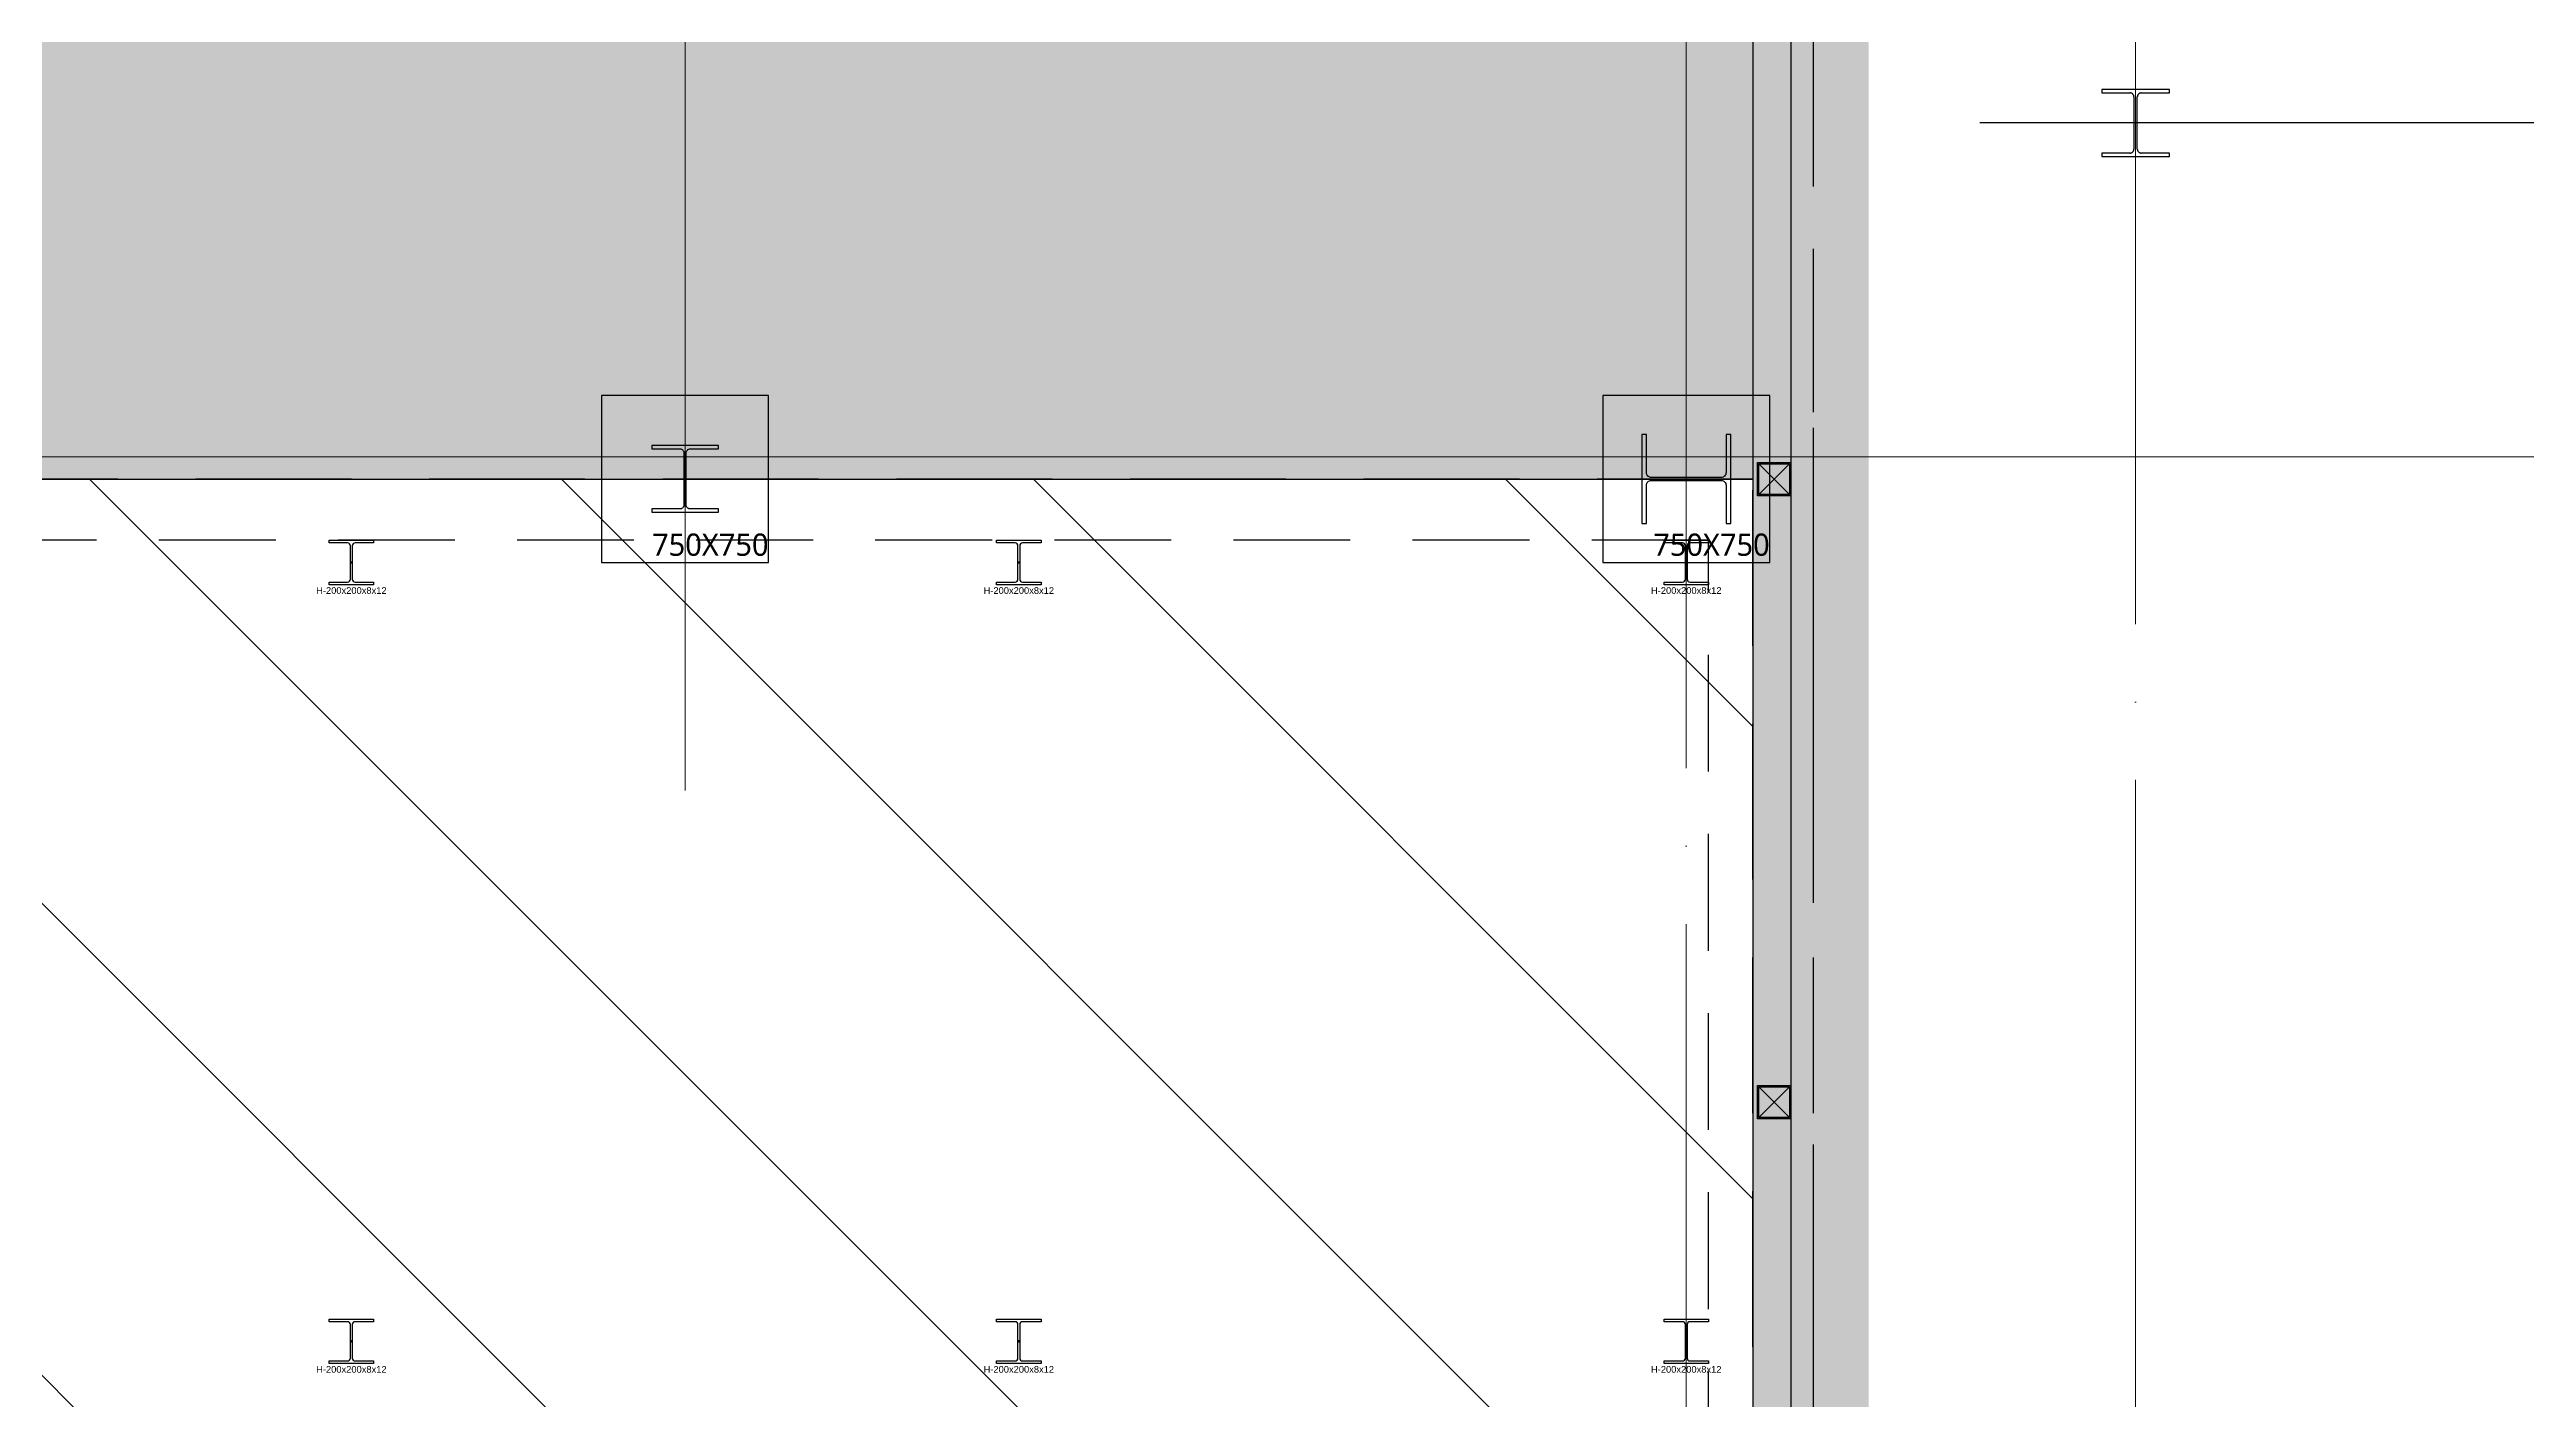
# Model space of a CAD drawing. Header units: millimetres. Extents: x -17369 to 294000, y -718917 to 220315.
# Drawn here: x 214573 to 225707, y -248586 to -242520 of the extents above; entities that cross this region are included whole.
import ezdxf
from ezdxf.enums import TextEntityAlignment as Align

# ---------------------------------------------------------------- set-up
doc = ezdxf.new("R2010")
doc.units = ezdxf.units.MM
doc.header["$LTSCALE"] = 350
for name, pattern in [('H12', [3, 2, -1]), ('HID', [2.3, 1.5, -0.8]), ('X-200-S-COL$0$CEN', [62, 60, -1, 0, -1]), ('X-200-S-COL$0$HID', [2.3, 1.5, -0.8])]:
    doc.linetypes.add(name, pattern=pattern)
doc.layers.get('Defpoints').update_dxf_attribs({"color": 181})
for name, color, linetype in [('0-THK200 RC SLAB영역', 51, 'H12'), ('0-THK200 SFRC SLAB영역', 211, 'H12'), ('0-THK300 RC SFRC SLAB영역', 2, 'H12'), ('0_RC-SLAB', 7, 'Continuous'), ('A-ELE7', 7, 'Continuous'), ('H-Col', 2, 'Continuous'), ('PD', 6, 'Continuous'), ('PERI-OUT', 9, 'Continuous'), ('Sol', 253, 'Continuous'), ('X-200-S-COL$0$Cen', 1, 'X-200-S-COL$0$CEN'), ('X-200-S-COL$0$Cen-ETC', 142, 'X-200-S-COL$0$CEN'), ('X-200-S-COL$0$H-Col', 3, 'Continuous'), ('X-200-S-COL$0$H-Col-파이프랙', 3, 'X-200-S-COL$0$CEN'), ('X-200-S-COL$0$STUD', 4, 'Continuous')]:
    doc.layers.add(name, color=color, linetype=linetype)
for name, color, linetype, plot in [('A-ANPLT', 171, 'Continuous', False), ('X-200-S-COL$0$P-Line', 144, 'Continuous', False), ('X-200-S-COL$0$PERI-OUT', 17, 'Continuous', False)]:
    doc.layers.add(name, color=color, linetype=linetype, plot=plot)
doc.styles.add('Arial', font='arial.ttf')
doc.styles.add('맑은고딕', font='malgun.ttf')

# ---------------------------------------------------------------- blocks, each defined once
blk = doc.blocks.new('X-200-S-COL$0$H-300x305x15x15')
at = {"color": 0, "linetype": 'ByBlock', "ltscale": 0.5}
blk.add_lwpolyline([(25.5, -135, -0.4142136), (7.5, -117), (7.5, 117, -0.4142136), (25.5, 135), (152.5, 135), (152.5, 150), (-152.5, 150), (-152.5, 135), (-25.5, 135, -0.4142136), (-7.5, 117), (-7.5, -117, -0.4142136), (-25.5, -135), (-152.5, -135), (-152.5, -150), (152.5, -150), (152.5, -135)], format="xyb", close=True, dxfattribs=at)
blk = doc.blocks.new('X-200-S-COL$0$H-400x400x13x21')
at = {"color": 0}
blk.add_lwpolyline([(200, -200), (200, -179), (28.5, -179, -0.4142136), (6.5, -157), (6.5, 157, -0.4142136), (28.5, 179), (200, 179), (200, 200), (-200, 200), (-200, 179), (-28.5, 179, -0.4142136), (-6.5, 157), (-6.5, -157, -0.4142136), (-28.5, -179), (-200, -179), (-200, -200)], format="xyb", close=True, dxfattribs=at)
blk = doc.blocks.new('X-200-S-COL$0$H-300x300x10x15')
at = {"color": 0, "linetype": 'ByBlock', "ltscale": 0.5}
blk.add_lwpolyline([(23, -135, -0.414214), (5, -117), (5, 117, -0.414214), (23, 135), (150, 135), (150, 150), (-150, 150), (-150, 135), (-23, 135, -0.414214), (-5, 117), (-5, -117, -0.414214), (-23, -135), (-150, -135), (-150, -150), (150, -150), (150, -135)], format="xyb", close=True, dxfattribs=at)
blk = doc.blocks.new('X-200-S-COL$0$1F COLUMN_231010')
at = {"layer": 'X-200-S-COL$0$H-Col', "color": 0}
for name, p, rotation in [('X-200-S-COL$0$H-400x400x13x21', (221930, 139343), 90), ('X-200-S-COL$0$H-300x300x10x15', (217430, 139343), 180)]:
    blk.add_blockref(name, p, dxfattribs=dict(at, rotation=rotation))
blk = doc.blocks.new('X-200-S-COL$0$PERIMITER_231026')
at = {"layer": 'X-200-S-COL$0$PERI-OUT'}
for points in [[(140800, 167343), (140800, 171293), (177580, 171293), (177580, 176343), (200030, 179093), (224980, 179093), (224980, 150943), (222400, 150943), (222400, 54231), (217203, 49143), (207930, 49143), (207930, 39143), (58950, 39143), (58950, 49143), (45650, 49143), (45650, 98043), (39480, 98043), (39480, 139943), (49950, 139943), (49950, 157943), (120950, 157943), (120950, 169343), (135850, 169343), (135850, 167343)], [(141020, 167123), (141020, 171073), (177800, 171073), (177800, 176148), (200043, 178873), (224760, 178873), (224760, 151163), (222230, 151163), (222230, 54303), (217134, 49313), (207710, 49313), (207710, 39363), (59170, 39363), (59170, 49363), (45870, 49363), (45870, 98263), (39650, 98263), (39650, 139723), (50170, 139723), (50170, 157723), (121120, 157723), (121125, 169173), (135680, 169173), (135680, 167123)]]:
    blk.add_lwpolyline(points, dxfattribs=at)
blk = doc.blocks.new('H-200x200x8x12')
at = {"layer": 'A-ANPLT'}
for p, q in [((-5, 0), (5, 0)), ((0, 5), (0, -5))]:
    blk.add_line(p, q, dxfattribs=at)
at = {"layer": 'H-Col'}
blk.add_lwpolyline([(100, -100), (-100, -100), (-100, -88), (-17, -88, 0.414214), (-4, -75), (-4, 75, 0.414214), (-17, 88), (-100, 88), (-100, 100), (100, 100), (100, 88), (17, 88, 0.414214), (4, 75), (4, -75, 0.414214), (17, -88), (100, -88)], format="xyb", close=True, dxfattribs=at)
at = {"layer": 'A-ANPLT', "style": 'Arial'}
blk.add_text('H-200x200x8x12', height=30, dxfattribs=at).set_placement((0, -111), align=Align.TOP_CENTER)
blk = doc.blocks.new('X-200-S-COL$0$Stud-150x150x6')
at = {"color": 250}
for p, q in [((-69, -69), (69, 69)), ((-69, 69), (69, -69))]:
    blk.add_line(p, q, dxfattribs=at)
blk.add_lwpolyline([(75, -75), (-75, -75), (-75, 75), (75, 75)], close=True)
at = {"color": 6}
blk.add_lwpolyline([(69, -69), (-69, -69), (-69, 69), (69, 69)], close=True, dxfattribs=at)

msp = doc.modelspace()

# ---------------------------------------------------------------- hatches: boundary and pattern name
at = {"layer": '0-THK200 RC SLAB영역'}
h = msp.add_hatch(color=256, dxfattribs=at)
h.dxf.hatch_style = 1
h.paths.add_polyline_path([(135950, -216349.8), (140700, -216349.8), (140700, -212399.8), (177450, -212399.8), (177480, -207361.3), (200023.9, -204599.8), (225080, -204599.8), (225080, -232949.8), (222500, -232949.8), (222500, -255699.8), (222230, -255699.8), (222230, -244449.8), (207430, -244449.8), (207430, -226349.8), (135950, -226349.8)])
at = {"layer": '0-THK300 RC SFRC SLAB영역'}
h = msp.add_hatch(dxfattribs=at)
h.set_pattern_fill('_USER', color=256, scale=1500, angle=135, pattern_type=0)
h.set_pattern_definition([(135, (0, 0), (-1060.66, -1060.66), [])])
h.paths.add_polyline_path([(59750, -226069.8), (111150, -226069.8), (111150, -236274.8), (112250, -236274.8), (112250, -236074.8), (117200, -236074.8), (117200, -236274.8), (118300, -236274.8), (118300, -231889.8), (115490, -231889.8), (115490, -230494.8), (118300, -230494.8), (118300, -226069.8), (121120, -226069.8), (121120, -214619.8), (135680, -214619.8), (135680, -226349.8), (207430, -226349.8), (207430, -244449.8), (222230, -244449.8), (222230, -255699.8), (207430, -255699.8), (207430, -260249.8), (141350, -260249.8), (141350, -275939.8), (141435, -275939.8), (141435, -279709.8), (140835, -279709.8), (140835, -288239.8), (141045.3, -288239.8), (141348.7, -288543.2), (141348.5, -298249.8), (66850, -298249.8), (66850, -290949.8), (75300, -290949.8), (75300, -288049.8), (76900, -288049.8), (76900, -275049.8), (75300, -275049.8), (75300, -272449.8), (76900, -272449.8), (76900, -256449.8), (81680, -256449.8), (81680, -255849.8), (87250, -255849.8), (87250, -251049.8), (135150, -251049.8), (135150, -246149.8), (123704, -246149.8), (123500, -245945.8), (123500, -245149.8), (119400, -245149.8), (119400, -246149.8), (86872, -246149.8), (75350, -246149.8), (75350, -244299.8), (66850, -244299.8), (66850, -244649.8), (65650, -244649.8), (59750, -244649.8)])
h.paths.add_polyline_path([(118650, -272244.8), (118650, -291444.8), (126800, -291444.8), (126800, -290844.8), (132650, -290844.8), (132650, -286544.8), (130950, -286544.8), (130950, -278344.8), (132650, -278344.8), (132650, -272844.8), (126800, -272844.8), (126800, -272244.8)], flags=16)
h.paths.add_polyline_path([(101600, -227254.8), (101600, -235954.8), (107300, -235954.8), (107300, -227254.8)], flags=16)
at = {"layer": 'Sol'}
h = msp.add_hatch(color=256, dxfattribs=at)
h.dxf.hatch_style = 1
h.paths.add_polyline_path([(118570, -344429.8), (116250, -344429.8), (116250, -344649.8), (118570, -344649.8)])
h.paths.add_polyline_path([(174720, -344429.8), (172550, -344429.8), (172550, -344649.8), (174720, -344649.8)])
h.paths.add_polyline_path([(170450, -344429.8), (170450, -344649.8), (171450, -344649.8), (171450, -344429.8)])
h.paths.add_polyline_path([(163550, -344429.8), (163550, -344649.8), (165450, -344649.8), (165450, -344429.8)])
h.paths.add_polyline_path([(162450, -344649.8), (162450, -344429.8), (129130, -344429.8), (129130, -344649.8)])
h.paths.add_polyline_path([(73450, -344429.8), (73450, -344649.8), (115150, -344649.8), (115150, -344429.8)])
h.paths.add_polyline_path([(56150, -334429.8), (56150, -334649.8), (57350, -334649.8), (57350, -334429.8)])
h.paths.add_polyline_path([(45870, -323349.8), (45650, -323349.8), (45650, -334649.8), (52150, -334649.8), (52150, -334429.8), (45870, -334429.8)])
h.paths.add_polyline_path([(45870, -312749.8), (45650, -312749.8), (45650, -321349.8), (45870, -321349.8)])
h.paths.add_polyline_path([(45870, -304149.8), (45650, -304149.8), (45650, -307749.8), (45870, -307749.8)])
h.paths.add_polyline_path([(44800, -285529.8), (44800, -285749.8), (45650, -285749.8), (45650, -303049.8), (45870, -303049.8), (45870, -285529.8)])
h.paths.add_polyline_path([(45800, -243849.8), (45800, -244069.8), (46500, -244069.8), (46500, -243849.8)])
h.paths.add_polyline_path([(40800, -244069.8), (40800, -243849.8), (39480, -243849.8), (39480, -285749.8), (40800, -285749.8), (40800, -285529.8), (39650, -285529.8), (39650, -244069.8)])
h.paths.add_polyline_path([(50170, -238649.8), (49950, -238649.8), (49950, -243849.8), (47600, -243849.8), (47600, -244069.8), (50170, -244069.8)])
h.paths.add_polyline_path([(50170, -235949.8), (49950, -235949.8), (49950, -236849.8), (50170, -236849.8)])
h.paths.add_polyline_path([(50170, -228749.8), (49950, -228749.8), (49950, -235049.8), (50170, -235049.8)])
h.paths.add_polyline_path([(67250, -226069.8), (67250, -225849.8), (49950, -225849.8), (49950, -226949.8), (50170, -226949.8), (50170, -226069.8)])
h.paths.add_polyline_path([(109850, -226069.8), (109850, -225849.8), (68350, -225849.8), (68350, -226069.8)])
h.paths.add_polyline_path([(135680, -216669.8), (136250, -216669.8), (136250, -216449.8), (135850, -216449.8), (135850, -214449.8), (120950, -214449.8), (120950, -217624.8), (121120, -217624.8), (121120, -214619.8), (135680, -214619.8)])
h.paths.add_polyline_path([(137850, -216449.8), (137350, -216449.8), (137350, -216669.8), (137850, -216669.8)])
h.paths.add_polyline_path([(177800, -211849.8), (177580, -211849.8), (177580, -212499.8), (140800, -212499.8), (140800, -216449.8), (140350, -216449.8), (140350, -216669.8), (141020, -216669.8), (141020, -212719.8), (177800, -212719.8)])
h.paths.add_polyline_path([(224760, -205949.8), (224980, -205949.8), (224980, -204699.8), (200030, -204699.8), (177580, -207449.8), (177580, -208449.8), (177800, -208449.8), (177800, -207644.5), (200043.4, -204919.8), (224760, -204919.8)])
h.paths.add_polyline_path([(207930, -338049.8), (207710, -338049.8), (207710, -344429.8), (185280, -344429.8), (185280, -344649.8), (207930, -344649.8)])
h.paths.add_polyline_path([(208030, -334649.8), (208030, -334479.8), (207710, -334479.8), (207710, -336949.8), (207930, -336949.8), (207930, -334649.8)])
h.paths.add_polyline_path([(222400, -319174.8), (222230, -319174.8), (222230, -329489.9), (217133.9, -334479.8), (209130, -334479.8), (209130, -334649.8), (217203.3, -334649.8), (222400, -329561.4)])
h.paths.add_polyline_path([(222400, -294324.8), (222230, -294324.8), (222230, -317174.8), (222400, -317174.8)])
h.paths.add_polyline_path([(222400, -286174.8), (222230, -286174.8), (222230, -292324.8), (222400, -292324.8)])
h.paths.add_polyline_path([(222400, -276324.8), (222230, -276324.8), (222230, -283374.8), (222400, -283374.8)])
h.paths.add_polyline_path([(222400, -239624.8), (222230, -239624.8), (222230, -274324.8), (222400, -274324.8)])
h.paths.add_polyline_path([(222230, -238524.8), (222400, -238524.8), (222400, -232849.8), (224980, -232849.8), (224980, -210949.8), (224760, -210949.8), (224760, -232629.8), (222230, -232629.8)])
h.paths.add_polyline_path([(67350, -344429.8), (67350, -344649.8), (69450, -344649.8), (69450, -344429.8)])
h.paths.add_polyline_path([(66250, -344649.8), (66250, -344429.8), (59170, -344429.8), (59170, -334429.8), (58450, -334429.8), (58450, -334649.8), (58950, -334649.8), (58950, -344649.8)])
h.paths.add_polyline_path([(120950, -222824.8), (121120, -222824.8), (121120, -219624.8), (120950, -219624.8)])
h.paths.add_polyline_path([(121120, -223924.8), (120950, -223924.8), (120950, -225849.8), (110950, -225849.8), (110950, -226069.8), (121120, -226069.8)])

# ---------------------------------------------------------------- linework, layer by layer
at = {"const_width": 500}
msp.add_lwpolyline([(49850, -225749.8), (120850, -225749.8), (120850, -214349.8), (135950, -214349.8), (135950, -216349.8), (140700, -216349.8), (140700, -212399.8), (177480, -212399.8), (177480, -207361.3), (200023.9, -204599.8), (225080, -204599.8), (225080, -232949.8), (222500, -232949.8), (222500, -329593.3), (217124.3, -334969.1), (208030, -334969.1), (208030, -344769.8), (58850, -344769.8), (58850, -334649.8), (45550, -334749.8), (45550, -285849.8), (39380, -285849.8), (39380, -243749.8), (49850, -243749.8)], close=True, dxfattribs=at)
at = {"layer": '0-THK200 SFRC SLAB영역'}
msp.add_lwpolyline([(135950, -216349.8), (140700, -216349.8), (140700, -212399.8), (177450, -212399.8), (177480, -207361.3), (200023.9, -204599.8), (225080, -204599.8), (225080, -232949.8), (222500, -232949.8), (222500, -255699.8), (222230, -255699.8), (222230, -244449.8), (207430, -244449.8), (207430, -226349.8), (135950, -226349.8)], close=True, dxfattribs=at)
at = {"layer": '0-THK300 RC SFRC SLAB영역'}
msp.add_lwpolyline([(135680, -226349.8), (207430, -226349.8), (207430, -244449.8), (222230, -244449.8), (222230, -255699.8), (207430, -255699.8), (207430, -260249.8), (141350, -260249.8), (141350, -275939.8), (141435, -275939.8), (141435, -279709.8), (140835, -279709.8), (140835, -288239.8), (141045.3, -288239.8), (141348.7, -288543.2), (141348.5, -298249.8), (66850, -298249.8)], dxfattribs=at)
at = {"layer": '0-THK300 RC SFRC SLAB영역', "linetype": 'ByBlock'}
for points in [[(207430, -244449.8), (222230, -244449.8)], [(222230, -244449.8), (222230, -255699.8)]]:
    msp.add_lwpolyline(points, dxfattribs=at)
at = {"layer": '0_RC-SLAB'}
msp.add_line((222230, -232629.8), (222230, -329489.9), dxfattribs=at)
at = {"layer": 'A-ELE7', "color": 8, "linetype": 'HID'}
msp.add_lwpolyline([(209830, -255424.8), (222030, -255424.8), (222030, -244724.8), (209830, -244724.8)], close=True, dxfattribs=at)
at = {"layer": 'PD'}
for points in [[(217055, -244824.8), (217805, -244824.8), (217805, -244074.8), (217055, -244074.8)], [(221555, -244824.8), (222305, -244824.8), (222305, -244074.8), (221555, -244074.8)]]:
    msp.add_lwpolyline(points, close=True, dxfattribs=at)
at = {"layer": 'PERI-OUT'}
for p, q in [((222230, -232629.8), (222230, -329489.9)), ((222400, -232849.8), (222400, -329561.4))]:
    msp.add_line(p, q, dxfattribs=at)
at = {"layer": 'X-200-S-COL$0$Cen', "lineweight": 0}
for p, q in [((217430, -245849.8), (217430, -203049.8)), ((221930, -203049.8), (221930, -349399.8)), ((232400, -244349.8), (36500, -244349.8))]:
    msp.add_line(p, q, dxfattribs=at)
at = {"layer": 'X-200-S-COL$0$Cen-ETC', "lineweight": 0}
msp.add_line((223950, -202402), (223950, -349399.8), dxfattribs=at)
at = {"layer": 'X-200-S-COL$0$Cen-ETC'}
msp.add_line((230150, -242849.8), (223250, -242849.8), dxfattribs=at)
at = {"layer": 'X-200-S-COL$0$P-Line', "color": 253, "linetype": 'X-200-S-COL$0$HID'}
msp.add_lwpolyline([(222500, -329603.4), (217244.1, -334749.8), (208030, -334749.8), (208030, -344769.8), (58850, -344769.8), (58850, -334749.8), (45550, -334749.8), (45550, -285849.8), (39380, -285849.8), (39380, -243749.8), (49850, -243749.8), (49850, -225749.8), (120850, -225749.8), (120850, -214349.8), (135950, -214349.8), (135950, -216349.8), (140700, -216349.8), (140700, -212399.8), (177480, -212399.8), (177480, -207361.3), (200023.9, -204599.8), (225080, -204599.8), (225080, -232949.8), (222500, -232949.8)], close=True, dxfattribs=at)

# ---------------------------------------------------------------- block references
at = {"layer": 'H-Col'}
for p in [(215930, -244824.8), (218930, -244824.8), (221930, -244824.8), (215930, -248324.8), (218930, -248324.8), (221930, -248324.8)]:
    msp.add_blockref('H-200x200x8x12', p, dxfattribs=at)
at = {"layer": 'X-200-S-COL$0$H-Col'}
msp.add_blockref('X-200-S-COL$0$1F COLUMN_231010', (0, -383792.4), dxfattribs=at)
at = {"layer": 'X-200-S-COL$0$H-Col-파이프랙'}
msp.add_blockref('X-200-S-COL$0$H-300x305x15x15', (223950, -242849.8), dxfattribs=at)
at = {"layer": 'X-200-S-COL$0$PERI-OUT'}
msp.add_blockref('X-200-S-COL$0$PERIMITER_231026', (0, -383792.4), dxfattribs=at)
at = {"layer": 'X-200-S-COL$0$STUD'}
for p in [(222325, -244449.8), (222325, -247249.8)]:
    msp.add_blockref('X-200-S-COL$0$Stud-150x150x6', p, dxfattribs=at)

# ---------------------------------------------------------------- texts
at = {"layer": 'Defpoints', "style": '맑은고딕'}
for p in [(217805, -244824.8), (222305, -244824.8)]:
    msp.add_text('750X750', height=100, dxfattribs=at).set_placement(p, align=Align.BOTTOM_RIGHT)

doc.saveas('drawing.dxf')
